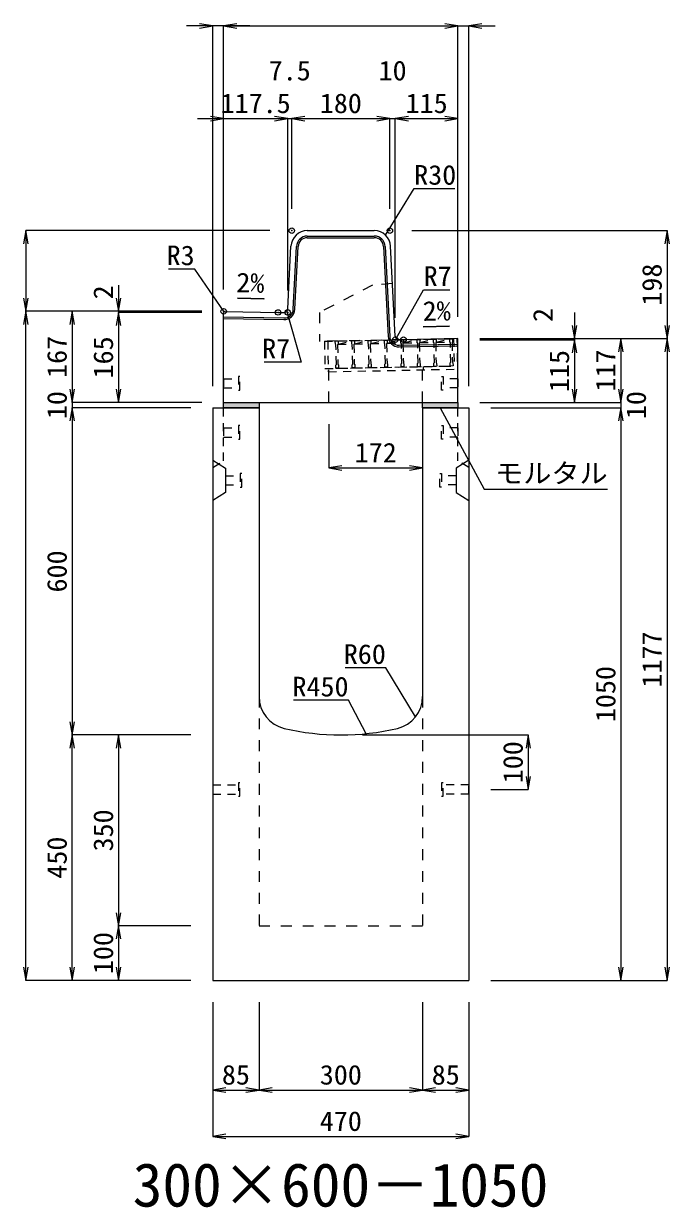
# Model space of a CAD drawing. Units: millimetres at full size. Extents: x -22536 to 51867, y -19720 to 38340.
# Drawn here: x 7818 to 9003, y 3634 to 5805 of the extents above; entities that cross this region are included whole.
import ezdxf
from ezdxf.enums import TextEntityAlignment as Align

# ---------------------------------------------------------------- set-up
doc = ezdxf.new("R2010")
doc.units = ezdxf.units.MM
doc.header["$LTSCALE"] = 20
doc.header["$PDMODE"] = 32
doc.header["$PDSIZE"] = 10
doc.linetypes.add('USER1', pattern=[2, 1, -1])
doc.linetypes.add('USER2', pattern=[1.35, 0.75, -0.6])
for name, color, linetype, lineweight in [('インサート', 3, 'USER2', 9), ('グレーチング', 7, 'USER2', 5), ('モルタル', 7, 'Continuous', 9), ('受枠', 3, 'USER2', 9), ('寸法線', 7, 'Continuous', 13), ('引出線', 4, 'Continuous', 13), ('本体', 2, 'Continuous', 13), ('目地', 132, 'Continuous', 5)]:
    doc.layers.add(name, color=color, linetype=linetype, lineweight=lineweight)
doc.layers.add('作業エリア', color=11, linetype='Continuous')
doc.layers.add('文字', color=7, linetype='Continuous')
doc.styles.add('ＭＳ 明朝', font='')
doc.styles.get('ＭＳ 明朝').set_extended_font_data('MS Mincho')

# ---------------------------------------------------------------- blocks, each defined once
blk = doc.blocks.new('open_arrow')
at = {"color": 0, "linetype": 'Continuous', "lineweight": -2}
blk.add_lwpolyline([(7.5, 1.25), (0, 0), (7.5, -1.25)], dxfattribs=at)

msp = doc.modelspace()

# ---------------------------------------------------------------- hatches: boundary and pattern name
at = {"layer": 'モルタル'}
for points in [[(8250, 5100), (8250, 5110), (8185, 5110), (8185, 5100)], [(8615, 5100), (8615, 5110), (8550, 5110), (8550, 5100)]]:
    msp.add_hatch(color=256, dxfattribs=at).paths.add_polyline_path(points)

# ---------------------------------------------------------------- linework, layer by layer
at = {"layer": 'インサート'}
for p, q in [((8185, 5153.5), (8212, 5153.5)), ((8185, 5153.5), (8185, 5136.5)), ((8215, 5157.5), (8212, 5157.5)), ((8212, 5157.5), (8212, 5132.5)), ((8215, 5132.5), (8215, 5157.5)), ((8585, 5157.5), (8588, 5157.5)), ((8585, 5132.5), (8585, 5157.5)), ((8588, 5157.5), (8588, 5132.5)), ((8615, 5153.5), (8588, 5153.5)), ((8615, 5153.5), (8615, 5136.5)), ((8185, 5136.5), (8212, 5136.5)), ((8212, 5132.5), (8215, 5132.5)), ((8588, 5132.5), (8585, 5132.5)), ((8615, 5136.5), (8588, 5136.5)), ((8185, 5063.5), (8212, 5063.5)), ((8185, 5063.5), (8185, 5046.5)), ((8215, 5067.5), (8212, 5067.5)), ((8212, 5067.5), (8212, 5042.5)), ((8215, 5042.5), (8215, 5067.5)), ((8585, 5067.5), (8588, 5067.5)), ((8585, 5042.5), (8585, 5067.5)), ((8588, 5067.5), (8588, 5042.5)), ((8615, 5063.5), (8588, 5063.5)), ((8615, 5063.5), (8615, 5046.5)), ((8185, 5046.5), (8212, 5046.5)), ((8212, 5042.5), (8215, 5042.5)), ((8588, 5042.5), (8585, 5042.5)), ((8615, 5046.5), (8588, 5046.5)), ((8188.2, 4975.5), (8215.2, 4975.5)), ((8188.2, 4975.5), (8188.2, 4958.5)), ((8218.2, 4979.5), (8215.2, 4979.5)), ((8215.2, 4979.5), (8215.2, 4954.5)), ((8218.2, 4954.5), (8218.2, 4979.5)), ((8581.8, 4979.5), (8584.8, 4979.5)), ((8581.8, 4954.5), (8581.8, 4979.5)), ((8584.8, 4979.5), (8584.8, 4954.5)), ((8611.8, 4975.5), (8584.8, 4975.5)), ((8611.8, 4975.5), (8611.8, 4958.5)), ((8188.2, 4958.5), (8215.2, 4958.5)), ((8215.2, 4954.5), (8218.2, 4954.5)), ((8584.8, 4954.5), (8581.8, 4954.5)), ((8611.8, 4958.5), (8584.8, 4958.5)), ((8165, 4408.5), (8212, 4408.5)), ((8165, 4408.5), (8165, 4391.5)), ((8215, 4412.5), (8212, 4412.5)), ((8212, 4412.5), (8212, 4387.5)), ((8215, 4387.5), (8215, 4412.5)), ((8588, 4412.5), (8585, 4412.5)), ((8585, 4412.5), (8585, 4387.5)), ((8588, 4387.5), (8588, 4412.5)), ((8635, 4408.5), (8588, 4408.5)), ((8635, 4391.5), (8635, 4408.5)), ((8165, 4391.5), (8212, 4391.5)), ((8212, 4387.5), (8215, 4387.5)), ((8585, 4387.5), (8588, 4387.5)), ((8635, 4391.5), (8588, 4391.5))]:
    msp.add_line(p, q, dxfattribs=at)
at = {"layer": 'グレーチング'}
for p, q in [((8389.92, 5222.5), (8604.88, 5226.8)), ((8395.04, 5216.6), (8419.92, 5223.1)), ((8395.04, 5216.6), (8420.04, 5217.1)), ((8425.04, 5217.2), (8449.91, 5223.7)), ((8425.04, 5217.2), (8450.03, 5217.7)), ((8455.03, 5217.8), (8479.91, 5224.3)), ((8455.03, 5217.8), (8480.03, 5218.3)), ((8485.03, 5218.4), (8509.9, 5224.9)), ((8485.03, 5218.4), (8510.02, 5218.9)), ((8515.02, 5219), (8539.89, 5225.5)), ((8515.02, 5219), (8540.01, 5219.5)), ((8545.01, 5219.6), (8569.89, 5226.1)), ((8545.01, 5219.6), (8570.01, 5220.1)), ((8575.01, 5220.2), (8599.88, 5226.7)), ((8575.01, 5220.2), (8600, 5220.7)), ((8390.92, 5172.51), (8605.88, 5176.81))]:
    msp.add_line(p, q, dxfattribs=at)
for points in [[(8389.92, 5222.5), (8394.92, 5222.6), (8395.04, 5216.6), (8394.06, 5215.58), (8394.78, 5179.59), (8395.8, 5178.61), (8395.92, 5172.61), (8390.92, 5172.51), (8390.8, 5178.51), (8391.78, 5179.53), (8391.06, 5215.52), (8390.04, 5216.5)], [(8419.92, 5223.1), (8424.92, 5223.2), (8425.04, 5217.2), (8424.06, 5216.18), (8424.78, 5180.19), (8425.8, 5179.21), (8425.92, 5173.21), (8420.92, 5173.11), (8420.8, 5179.11), (8421.78, 5180.13), (8421.06, 5216.12), (8420.04, 5217.1)], [(8449.91, 5223.7), (8454.91, 5223.8), (8455.03, 5217.8), (8454.05, 5216.78), (8454.77, 5180.79), (8455.79, 5179.81), (8455.91, 5173.81), (8450.91, 5173.71), (8450.79, 5179.71), (8451.77, 5180.73), (8451.05, 5216.72), (8450.03, 5217.7)], [(8479.91, 5224.3), (8484.91, 5224.4), (8485.03, 5218.4), (8484.05, 5217.38), (8484.77, 5181.39), (8485.79, 5180.41), (8485.91, 5174.41), (8480.91, 5174.31), (8480.79, 5180.31), (8481.77, 5181.33), (8481.05, 5217.32), (8480.03, 5218.3)], [(8509.9, 5224.9), (8514.9, 5225), (8515.02, 5219), (8514.04, 5217.98), (8514.76, 5181.99), (8515.78, 5181.01), (8515.9, 5175.01), (8510.9, 5174.91), (8510.78, 5180.91), (8511.76, 5181.93), (8511.04, 5217.92), (8510.02, 5218.9)], [(8539.89, 5225.5), (8544.89, 5225.6), (8545.01, 5219.6), (8544.03, 5218.58), (8544.75, 5182.59), (8545.77, 5181.61), (8545.89, 5175.61), (8540.89, 5175.51), (8540.77, 5181.51), (8541.75, 5182.53), (8541.03, 5218.52), (8540.01, 5219.5)], [(8569.89, 5226.1), (8574.89, 5226.2), (8575.01, 5220.2), (8574.03, 5219.18), (8574.75, 5183.19), (8575.77, 5182.21), (8575.89, 5176.21), (8570.89, 5176.11), (8570.77, 5182.11), (8571.75, 5183.13), (8571.03, 5219.12), (8570.01, 5220.1)], [(8599.88, 5226.7), (8604.88, 5226.8), (8605, 5220.8), (8604.02, 5219.78), (8604.74, 5183.79), (8605.76, 5182.81), (8605.88, 5176.81), (8600.88, 5176.71), (8600.76, 5182.71), (8601.74, 5183.73), (8601.02, 5219.72), (8600, 5220.7)]]:
    msp.add_lwpolyline(points, close=True, dxfattribs=at)
at = {"layer": 'モルタル'}
for points in [[(8185, 5110), (8250, 5110), (8250, 5100), (8185, 5100)], [(8550, 5110), (8615, 5110), (8615, 5100), (8550, 5100)]]:
    msp.add_lwpolyline(points, close=True, dxfattribs=at)
at = {"layer": '作業エリア'}
for p in [(8310, 5425), (8490, 5425), (8185, 5277), (8285, 5275), (8302.5, 5275), (8500, 5225), (8515, 5225)]:
    msp.add_point(p, dxfattribs=at)
at = {"layer": '受枠'}
for p, q in [((8369.93, 5222.1), (8612.88, 5226.96)), ((8369.93, 5222.1), (8370.93, 5172.11)), ((8375.93, 5222.22), (8377.05, 5166.23)), ((8606.88, 5226.84), (8607.88, 5176.85)), ((8612.88, 5226.96), (8614, 5170.97)), ((8370.93, 5172.11), (8607.88, 5176.85)), ((8377.05, 5166.23), (8614, 5170.97)), ((8550.89, 5175.71), (8551.01, 5169.71))]:
    msp.add_line(p, q, dxfattribs=at)
at = {"layer": '寸法線'}
for p, q in [((8233, 5800.58), (8117, 5800.58)), ((8165, 5140), (8165, 5800.58)), ((8185, 5800.58), (8615, 5800.58)), ((8185, 5317), (8185, 5800.58)), ((8185, 5317), (8185, 5800.58)), ((8567, 5800.58), (8683, 5800.58)), ((8615, 5267), (8615, 5800.58)), ((8615, 5267), (8615, 5800.58)), ((8635, 5140), (8635, 5800.58)), ((8137, 5630.58), (8302.5, 5630.58)), ((8185, 5317), (8185, 5630.58)), ((8254.5, 5630.58), (8358, 5630.58)), ((8302.5, 5315), (8302.5, 5630.58)), ((8302.5, 5315), (8302.5, 5630.58)), ((8310, 5465), (8310, 5630.58)), ((8310, 5630.58), (8490, 5630.58)), ((8310, 5465), (8310, 5630.58)), ((8442, 5630.58), (8548, 5630.58)), ((8490, 5465), (8490, 5630.58)), ((8490, 5465), (8490, 5630.58)), ((8500, 5265), (8500, 5630.58)), ((8500, 5630.58), (8615, 5630.58)), ((8500, 5265), (8500, 5630.58)), ((8615, 5267), (8615, 5630.58)), ((7822.06, 5425), (7822.06, 5277)), ((8270, 5425), (7822.06, 5425)), ((8530, 5425), (8998.78, 5425)), ((8998.78, 5425), (8998.78, 5227)), ((7992.06, 5325), (7992.06, 5227)), ((8145, 5277), (7822.06, 5277)), ((7822.06, 4050), (7822.06, 5277)), ((8145, 5277), (7822.06, 5277)), ((7907.06, 5277), (7907.06, 5110)), ((8145, 5277), (7907.06, 5277)), ((8145, 5277), (7992.06, 5277)), ((8145, 5275), (7992.06, 5275)), ((7992.06, 5275), (7992.06, 5110)), ((8145, 5275), (7992.06, 5275)), ((8828.78, 5275), (8828.78, 5177)), ((8655, 5227), (8828.78, 5227)), ((8655, 5227), (8913.78, 5227)), ((8655, 5227), (8998.78, 5227)), ((8655, 5227), (8998.78, 5227)), ((8655, 5225), (8828.78, 5225)), ((8655, 5225), (8828.78, 5225)), ((8828.78, 5225), (8828.78, 5110)), ((8913.78, 5227), (8913.78, 5110)), ((8998.78, 5227), (8998.78, 4050)), ((7907.06, 5158), (7907.06, 5052)), ((8913.78, 5158), (8913.78, 5052)), ((8145, 5110), (7907.06, 5110)), ((8145, 5110), (7907.06, 5110)), ((8145, 5110), (7992.06, 5110)), ((8655, 5110), (8828.78, 5110)), ((8655, 5110), (8913.78, 5110)), ((8655, 5110), (8913.78, 5110)), ((8125, 5100), (7907.06, 5100)), ((7907.06, 5100), (7907.06, 4500)), ((8125, 5100), (7907.06, 5100)), ((8675, 5100), (8913.78, 5100)), ((8675, 5100), (8913.78, 5100)), ((8913.78, 5100), (8913.78, 4050)), ((8378, 5070), (8378, 4989.77)), ((8378, 4989.77), (8550, 4989.77)), ((8125, 4500), (7907.06, 4500)), ((7907.06, 4050), (7907.06, 4500)), ((8125, 4500), (7907.06, 4500)), ((7992.06, 4500), (7992.06, 4150)), ((8125, 4500), (7992.06, 4500)), ((8440, 4500), (8743.78, 4500)), ((8743.78, 4500), (8743.78, 4400)), ((8675, 4400), (8743.78, 4400)), ((8125, 4150), (7992.06, 4150)), ((7992.06, 4150), (7992.06, 4050)), ((8125, 4150), (7992.06, 4150)), ((8125, 4050), (7822.06, 4050)), ((8125, 4050), (7907.06, 4050)), ((8125, 4050), (7992.06, 4050)), ((8675, 4050), (8913.78, 4050)), ((8675, 4050), (8998.78, 4050)), ((8165, 4010), (8165, 3848.84)), ((8165, 4010), (8165, 3763.84)), ((8250, 4010), (8250, 3848.84)), ((8250, 4010), (8250, 3848.84)), ((8550, 4010), (8550, 3848.84)), ((8550, 4010), (8550, 3848.84)), ((8635, 4010), (8635, 3848.84)), ((8635, 4010), (8635, 3763.84)), ((8165, 3848.84), (8250, 3848.84)), ((8250, 3848.84), (8550, 3848.84)), ((8550, 3848.84), (8635, 3848.84)), ((8165, 3763.84), (8635, 3763.84))]:
    msp.add_line(p, q, dxfattribs=at)
at = {"layer": '引出線'}
for points in [[(8482.14, 5416.74), (8534.6, 5502.07), (8609.27, 5502.07)], [(8185.9, 5276.08), (8131.83, 5354.5), (8084.11, 5354.5)], [(8259.18, 5300.18), (8210.44, 5301.15), (8259.18, 5300.18)], [(8501.83, 5226.93), (8551.86, 5316.53), (8599.79, 5316.53)], [(8300.67, 5276.93), (8327.18, 5183.56), (8259.25, 5183.56)], [(8550.86, 5248.59), (8599.57, 5249.56), (8550.83, 5248.59)], [(8582.5, 5100), (8663.13, 4950.97), (8889.05, 4950.97)], [(8537.07, 4533.32), (8482.66, 4623.21), (8407.98, 4623.21)], [(8446.44, 4502.4), (8414.22, 4563.55), (8313.21, 4563.55)]]:
    msp.add_lwpolyline(points, dxfattribs=at)
at = {"layer": '本体'}
for p, q in [((8338.54, 5425), (8461.46, 5425)), ((8302.83, 5281.65), (8308.57, 5396.5)), ((8499.67, 5231.65), (8491.43, 5396.5)), ((8188.06, 5276.94), (8285, 5275)), ((8185, 5110), (8185, 5273.94)), ((8285, 5275), (8295.84, 5275)), ((8515, 5225), (8506.66, 5225)), ((8615, 5227), (8515, 5225)), ((8615, 5110), (8615, 5227)), ((8185, 5110), (8615, 5110)), ((8165, 5100), (8165, 4050)), ((8165, 5100), (8250, 5100)), ((8250, 5100), (8250, 4570.53)), ((8550, 5100), (8635, 5100)), ((8550, 5100), (8550, 4570.53)), ((8635, 5100), (8635, 4050)), ((8165, 4050), (8635, 4050))]:
    msp.add_line(p, q, dxfattribs=at)
at = {"layer": '本体', "linetype": 'USER1'}
for p, q in [((8458, 5325), (8361, 5275)), ((8494.85, 5328), (8458, 5325)), ((8361, 5275), (8361, 5221.92)), ((8515, 5225), (8361, 5221.92)), ((8378, 5110), (8378, 5172.25)), ((8550, 5110), (8550, 5175.69))]:
    msp.add_line(p, q, dxfattribs=at)
at = {"layer": '本体', "linetype": 'USER2', "lineweight": 9}
for p, q in [((8185, 5003), (8185, 5100)), ((8615, 5003), (8615, 5100)), ((8165, 4990.5), (8185, 5003)), ((8635, 4990.5), (8615, 5003))]:
    msp.add_line(p, q, dxfattribs=at)
at = {"layer": '本体', "lineweight": 9}
for p, q in [((8165, 5004), (8188.2, 4989.5)), ((8634.58, 5003.74), (8611.8, 4989.5)), ((8188.2, 4989.5), (8188.2, 4944.5)), ((8611.8, 4989.5), (8611.8, 4944.5)), ((8188.2, 4944.5), (8165, 4930)), ((8611.8, 4944.5), (8635, 4930))]:
    msp.add_line(p, q, dxfattribs=at)
at = {"layer": '本体', "linetype": 'USER1', "lineweight": 15}
for p, q in [((8250, 4570.53), (8250, 4150)), ((8550, 4570.53), (8550, 4150)), ((8250, 4150), (8550, 4150))]:
    msp.add_line(p, q, dxfattribs=at)
at = {"layer": '本体'}
for centre, radius, start, end in [((8338.54, 5395), 30, 90, 177.13759), ((8461.46, 5395), 30, 2.86241, 90), ((8188, 5273.94), 3, 88.85424, 180), ((8295.84, 5282), 7, 270, 357.13759), ((8506.66, 5232), 7, 182.86241, 270), ((8310, 4570.53), 60, 180, 256.65764), ((8490, 4570.53), 60, 283.34236, 0), ((8400, 4950), 450, 256.65764, 283.34236)]:
    msp.add_arc(centre, radius, start, end, dxfattribs=at)
at = {"layer": '目地'}
for p, q in [((8338.54, 5415), (8461.46, 5415)), ((8338.54, 5412), (8461.46, 5412)), ((8312.81, 5280.94), (8318.56, 5396)), ((8315.81, 5280.79), (8321.56, 5395.85)), ((8478.44, 5395.85), (8486.69, 5230.84)), ((8481.44, 5396), (8489.69, 5230.99)), ((8185, 5267), (8295.49, 5264.79)), ((8185, 5264), (8295.43, 5261.79)), ((8507.01, 5214.84), (8615, 5217)), ((8507.07, 5211.84), (8615, 5214))]:
    msp.add_line(p, q, dxfattribs=at)
for centre, radius, start, end in [((8338.54, 5395), 20, 90, 177.13759), ((8338.54, 5395), 17, 90, 177.13759), ((8461.46, 5395), 20, 2.86241, 90), ((8461.46, 5395), 17, 2.86241, 90), ((8295.83, 5281.78), 20, 268.85424, 357.13759), ((8295.83, 5281.78), 17, 268.85424, 357.13759), ((8506.67, 5231.83), 20, 182.86241, 271.14576), ((8506.67, 5231.83), 17, 182.86241, 271.14576)]:
    msp.add_arc(centre, radius, start, end, dxfattribs=at)

# ---------------------------------------------------------------- block references
at = {"layer": '寸法線', "xscale": 3.2, "yscale": 3.2}
for p, rotation in [((8165, 5800.58), 180), ((8615, 5800.58), 180), ((8615, 5800.58), 180), ((8185, 5630.58), 180), ((8302.5, 5630.58), 180), ((8302.5, 5630.58), 180), ((8490, 5630.58), 180), ((8490, 5630.58), 180), ((8615, 5630.58), 180), ((7822.06, 5425), 270), ((8998.78, 5425), 270), ((7822.06, 5277), 90), ((7992.06, 5277), 90), ((7822.06, 5277), 270), ((7907.06, 5277), 270), ((7992.06, 5275), 270), ((7992.06, 5275), 270), ((8828.78, 5227), 90), ((8998.78, 5227), 90), ((8828.78, 5225), 270), ((8828.78, 5225), 270), ((8913.78, 5227), 270), ((8998.78, 5227), 270), ((7907.06, 5110), 90), ((7907.06, 5110), 90), ((7992.06, 5110), 90), ((8828.78, 5110), 90), ((8913.78, 5110), 90), ((8913.78, 5110), 90), ((7907.06, 5100), 270), ((7907.06, 5100), 270), ((8913.78, 5100), 270), ((8913.78, 5100), 270), ((8550, 4989.77), 180), ((7907.06, 4500), 90), ((7907.06, 4500), 270), ((7992.06, 4500), 270), ((8743.78, 4500), 270), ((8743.78, 4400), 90), ((7992.06, 4150), 90), ((7992.06, 4150), 270), ((7822.06, 4050), 90), ((7907.06, 4050), 90), ((7992.06, 4050), 90), ((8913.78, 4050), 90), ((8998.78, 4050), 90), ((8250, 3848.84), 180), ((8550, 3848.84), 180), ((8635, 3848.84), 180), ((8635, 3763.84), 180)]:
    msp.add_blockref('open_arrow', p, dxfattribs=dict(at, rotation=rotation))
for p in [(8185, 5800.58), (8185, 5800.58), (8635, 5800.58), (8310, 5630.58), (8310, 5630.58), (8500, 5630.58), (8500, 5630.58), (8378, 4989.77), (8165, 3848.84), (8250, 3848.84), (8550, 3848.84), (8165, 3763.84)]:
    msp.add_blockref('open_arrow', p, dxfattribs=at)
at = {"layer": '引出線', "xscale": 0.0533, "yscale": 0.0533}
for p, rotation in [((8482.14, 5416.74), 58.4), ((8259.18, 5300.18), 178.9), ((8185.9, 5276.08), 124.6), ((8300.67, 5276.93), 285.9), ((8550.86, 5248.59), 1.1), ((8501.83, 5226.93), 60.8), ((8582.5, 5100), 298.4), ((8537.07, 4533.32), 121.2), ((8446.44, 4502.4), 117.8)]:
    msp.add_blockref('open_arrow', p, dxfattribs=dict(at, rotation=rotation))

# ---------------------------------------------------------------- texts
at = {"layer": '寸法線', "style": 'ＭＳ 明朝', "width": 1.05}
for s, p in [('7.5', (8306.25, 5718.58)), ('10', (8495, 5718.58)), ('117.5', (8243.75, 5658.58)), ('180', (8400, 5658.58)), ('115', (8557.5, 5658.58)), ('172', (8464, 5017.77)), ('85', (8207.5, 3876.84)), ('300', (8400, 3876.84)), ('85', (8592.5, 3876.84)), ('470', (8400, 3791.84))]:
    msp.add_text(s, height=36.03, dxfattribs=at).set_placement(p, align=Align.MIDDLE_CENTER)
for s, p in [('198', (8970.78, 5326)), ('2', (7964.06, 5311.82)), ('2', (8770.78, 5270.34)), ('167', (7879.06, 5193.5)), ('165', (7964.06, 5192.5)), ('115', (8800.78, 5167.5)), ('117', (8885.78, 5168.5)), ('10', (7879.06, 5105)), ('10', (8941.78, 5105)), ('600', (7879.06, 4800)), ('1177', (8970.78, 4638.5)), ('1050', (8885.78, 4575)), ('100', (8715.78, 4450)), ('350', (7964.06, 4325)), ('450', (7879.06, 4275)), ('100', (7964.06, 4100))]:
    msp.add_text(s, height=36.03, rotation=90, dxfattribs=at).set_placement(p, align=Align.MIDDLE_CENTER)
at = {"layer": '引出線', "style": 'ＭＳ 明朝', "width": 1.05}
for s, p in [('R30', (8534.6, 5545.27)), ('R7', (8551.86, 5359.73)), ('モルタル', (8683.13, 4998.08))]:
    msp.add_text(s, height=36.03, dxfattribs=at).set_placement(p, align=Align.TOP_LEFT)
for s, p in [('R3', (8131.83, 5397.7)), ('R7', (8307.18, 5226.76)), ('R60', (8482.66, 4666.41)), ('R450', (8414.22, 4606.75))]:
    msp.add_text(s, height=36.03, dxfattribs=at).set_placement(p, align=Align.TOP_RIGHT)
msp.add_text('2%', height=36.03, rotation=358.854, dxfattribs=at).set_placement((8260.12, 5347.07), align=Align.TOP_RIGHT)
msp.add_text('2%', height=36.03, rotation=1.146, dxfattribs=at).set_placement((8549.89, 5295.48), align=Align.TOP_LEFT)
at = {"layer": '文字', "style": 'ＭＳ 明朝'}
msp.add_text('300×600－1050', height=80.06, dxfattribs=at).set_placement((8399.52, 3675.03), align=Align.MIDDLE_CENTER)

doc.saveas('drawing.dxf')
